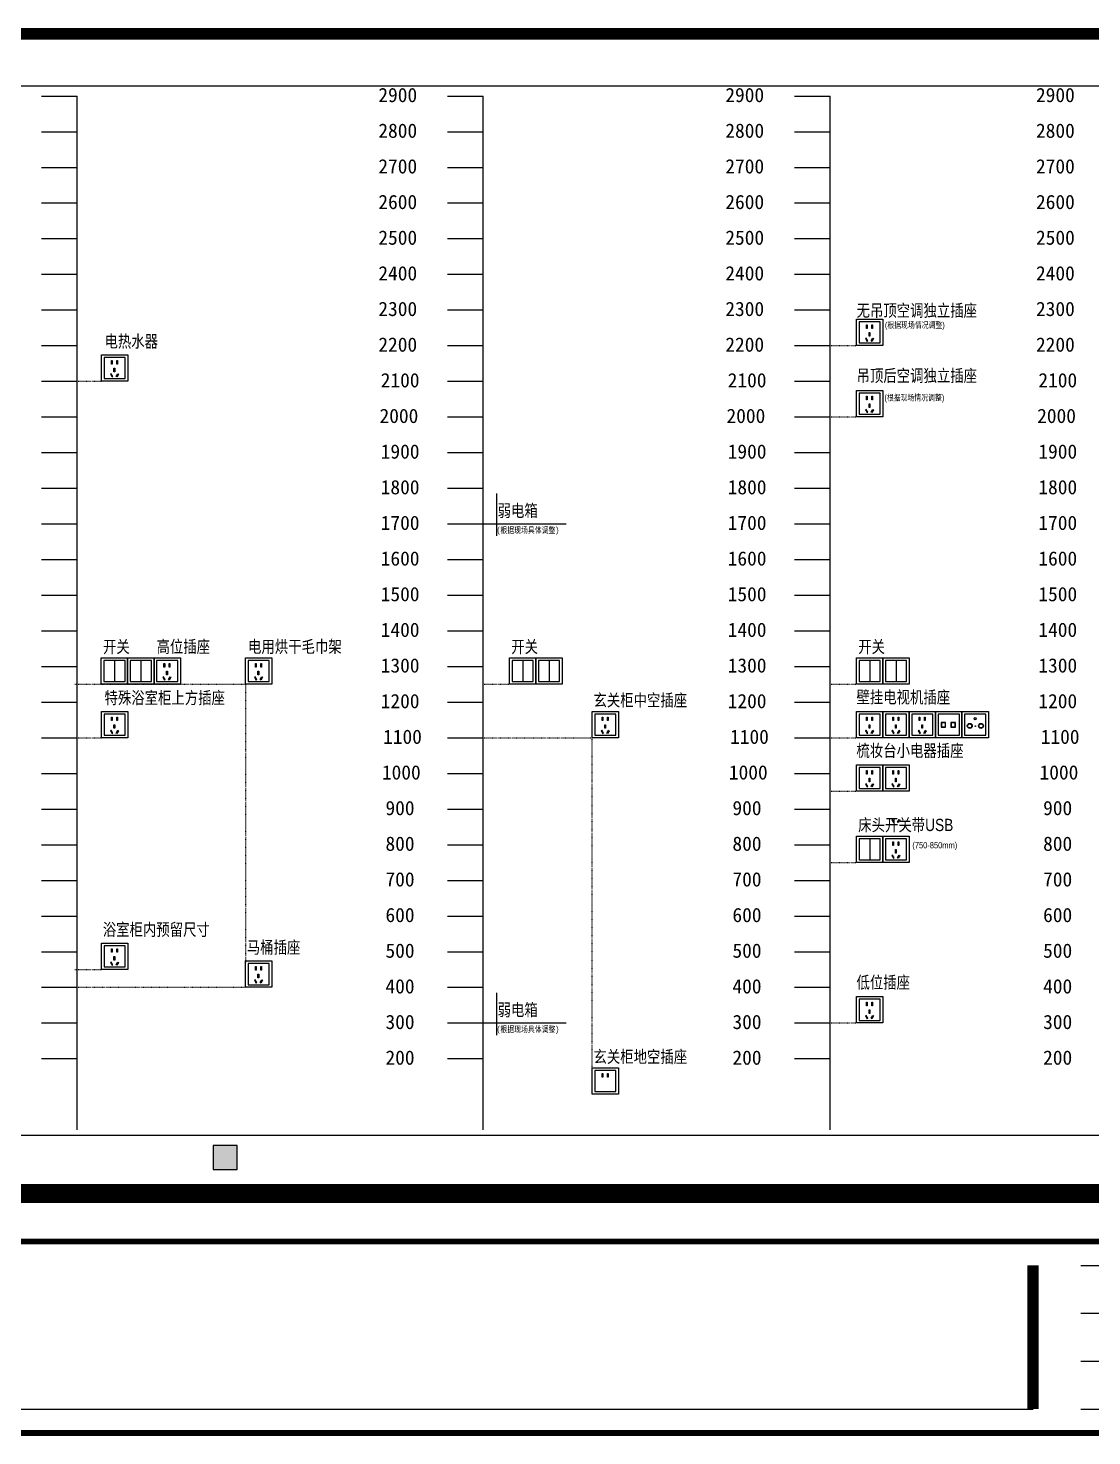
# Model space of a CAD drawing. Header units: inches. Extents: x -50945 to 250244, y -404780 to 18493.
# Drawn here: x -44132 to -35731, y -290224 to -279108 of the extents above; entities that cross this region are included whole.
import ezdxf

# ---------------------------------------------------------------- set-up
doc = ezdxf.new("R2010")
doc.units = ezdxf.units.IN
doc.header["$MEASUREMENT"] = 0
doc.linetypes.add('ACAD_ISO03W100', pattern=[30, 12, -18])
doc.layers.add('15开关布置图-YJ', color=2, linetype='Continuous')
doc.layers.add('A图框', color=7, linetype='Continuous')
doc.styles.add('宋体', font='', dxfattribs={"width": 0.8})
doc.styles.get('宋体').set_extended_font_data('SimSun')

# ---------------------------------------------------------------- blocks, each defined once
blk = doc.blocks.new('gegeg')
at = {"layer": 'A图框'}
h = blk.add_hatch(color=256, dxfattribs=at)
h.dxf.hatch_style = 1
h.paths.add_polyline_path([(140844, -57733), (141019, -57733), (141019, -57558), (140844, -57558)])
for p, q in [((133887, -57482), (161887, -57482)), ((147184, -58433), (150684, -58433)), ((147184, -58783), (150684, -58783)), ((147184, -59133), (150684, -59133)), ((138761, -59483), (146834, -59483)), ((147184, -59483), (150684, -59483))]:
    blk.add_line(p, q, dxfattribs=at)
blk.add_lwpolyline([(141019, -57558), (140844, -57558), (140844, -57733), (141019, -57733)], close=True, dxfattribs=at)
for points, const_width in [([(161887, -57908), (133887, -57908)], 140), ([(146834, -58433), (146834, -59483)], 84)]:
    blk.add_lwpolyline(points, dxfattribs=dict(at, const_width=const_width))
at = {"layer": 'A图框', "const_width": 42}
blk.add_lwpolyline([(133537, -58258), (162237, -58258), (162237, -59658), (133537, -59658)], close=True, dxfattribs=at)

msp = doc.modelspace()

# ---------------------------------------------------------------- linework, layer by layer
at = {"color": 253}
for p, q in [((-47863.45, -279564.78), (-21428.91, -279564.78)), ((-44026.39, -279644.13), (-43744.86, -279644.13)), ((-43744.86, -287808.55), (-43744.86, -279644.13)), ((-43744.86, -287808.55), (-43744.86, -279644.13)), ((-40819.65, -279644.13), (-40538.12, -279644.13)), ((-40538.12, -287808.55), (-40538.12, -279644.13)), ((-40538.12, -287808.55), (-40538.12, -279644.13)), ((-38079.51, -279644.13), (-37797.98, -279644.13)), ((-37797.98, -287808.55), (-37797.98, -279644.13)), ((-37797.98, -287808.55), (-37797.98, -279644.13)), ((-44026.39, -279925.66), (-43744.86, -279925.66)), ((-40819.65, -279925.66), (-40538.12, -279925.66)), ((-38079.51, -279925.66), (-37797.98, -279925.66)), ((-44026.39, -280207.19), (-43744.86, -280207.19)), ((-40819.65, -280207.19), (-40538.12, -280207.19)), ((-38079.51, -280207.19), (-37797.98, -280207.19)), ((-44026.39, -280488.72), (-43744.86, -280488.72)), ((-40819.65, -280488.72), (-40538.12, -280488.72)), ((-38079.51, -280488.72), (-37797.98, -280488.72)), ((-44026.39, -280770.25), (-43744.86, -280770.25)), ((-40819.65, -280770.25), (-40538.12, -280770.25)), ((-38079.51, -280770.25), (-37797.98, -280770.25)), ((-44026.39, -281051.79), (-43744.86, -281051.79)), ((-40819.65, -281051.79), (-40538.12, -281051.79)), ((-38079.51, -281051.79), (-37797.98, -281051.79)), ((-44026.39, -281333.32), (-43744.86, -281333.32)), ((-40819.65, -281333.32), (-40538.12, -281333.32)), ((-38079.51, -281333.32), (-37797.98, -281333.32)), ((-44026.39, -281614.85), (-43744.86, -281614.85)), ((-40819.65, -281614.85), (-40538.12, -281614.85)), ((-38079.51, -281614.85), (-37797.98, -281614.85)), ((-44026.39, -281896.38), (-43744.86, -281896.38)), ((-40819.65, -281896.38), (-40538.12, -281896.38)), ((-38079.51, -281896.38), (-37797.98, -281896.38)), ((-44026.39, -282177.91), (-43744.86, -282177.91)), ((-40819.65, -282177.91), (-40538.12, -282177.91)), ((-38079.51, -282177.91), (-37797.98, -282177.91)), ((-44026.39, -282459.44), (-43744.86, -282459.44)), ((-40819.65, -282459.44), (-40538.12, -282459.44)), ((-38079.51, -282459.44), (-37797.98, -282459.44)), ((-44026.39, -282740.98), (-43744.86, -282740.98)), ((-43885.63, -282740.98), (-43744.86, -282740.98)), ((-40819.65, -282740.98), (-40538.12, -282740.98)), ((-40678.88, -282740.98), (-40538.12, -282740.98)), ((-40433.62, -282783.34), (-40433.62, -283117.84)), ((-38079.51, -282740.98), (-37797.98, -282740.98)), ((-37938.74, -282740.98), (-37797.98, -282740.98)), ((-44026.39, -283022.51), (-43744.86, -283022.51)), ((-40819.65, -283022.51), (-40538.12, -283022.51)), ((-40538.12, -283022.51), (-39882.31, -283022.51)), ((-38079.51, -283022.51), (-37797.98, -283022.51)), ((-44026.39, -283304.04), (-43744.86, -283304.04)), ((-40819.65, -283304.04), (-40538.12, -283304.04)), ((-38079.51, -283304.04), (-37797.98, -283304.04)), ((-44026.39, -283585.57), (-43744.86, -283585.57)), ((-40819.65, -283585.57), (-40538.12, -283585.57)), ((-38079.51, -283585.57), (-37797.98, -283585.57)), ((-44026.39, -283867.1), (-43744.86, -283867.1)), ((-40819.65, -283867.1), (-40538.12, -283867.1)), ((-38079.51, -283867.1), (-37797.98, -283867.1)), ((-43450.09, -284102.02), (-43450.09, -284268.58)), ((-43241.88, -284102.02), (-43241.88, -284268.58)), ((-40225.81, -284102.02), (-40225.81, -284268.58)), ((-40017.6, -284102.02), (-40017.6, -284268.58)), ((-37485.67, -284102.02), (-37485.67, -284268.58)), ((-37277.46, -284102.02), (-37277.46, -284268.58)), ((-44026.39, -284148.64), (-43744.86, -284148.64)), ((-40819.65, -284148.64), (-40538.12, -284148.64)), ((-38079.51, -284148.64), (-37797.98, -284148.64)), ((-44026.39, -284430.17), (-43744.86, -284430.17)), ((-40819.65, -284430.17), (-40538.12, -284430.17)), ((-38079.51, -284430.17), (-37797.98, -284430.17)), ((-44026.39, -284711.7), (-43744.86, -284711.7)), ((-40819.65, -284711.7), (-40538.12, -284711.7)), ((-38079.51, -284711.7), (-37797.98, -284711.7)), ((-44026.39, -284993.23), (-43744.86, -284993.23)), ((-40819.65, -284993.23), (-40538.12, -284993.23)), ((-38079.51, -284993.23), (-37797.98, -284993.23)), ((-44026.39, -285274.76), (-43744.86, -285274.76)), ((-40819.65, -285274.76), (-40538.12, -285274.76)), ((-38079.51, -285274.76), (-37797.98, -285274.76)), ((-44026.39, -285556.29), (-43744.86, -285556.29)), ((-40819.65, -285556.29), (-40538.12, -285556.29)), ((-38079.51, -285556.29), (-37797.98, -285556.29)), ((-37485.67, -285509.68), (-37485.67, -285676.24)), ((-44026.39, -285837.83), (-43744.86, -285837.83)), ((-40819.65, -285837.83), (-40538.12, -285837.83)), ((-38079.51, -285837.83), (-37797.98, -285837.83)), ((-44026.39, -286119.36), (-43744.86, -286119.36)), ((-40819.65, -286119.36), (-40538.12, -286119.36)), ((-38079.51, -286119.36), (-37797.98, -286119.36)), ((-44026.39, -286400.89), (-43744.86, -286400.89)), ((-40819.65, -286400.89), (-40538.12, -286400.89)), ((-38079.51, -286400.89), (-37797.98, -286400.89)), ((-44026.39, -286682.42), (-43744.86, -286682.42)), ((-40819.65, -286682.42), (-40538.12, -286682.42)), ((-38079.51, -286682.42), (-37797.98, -286682.42)), ((-40433.62, -286724.79), (-40433.62, -287059.28)), ((-44026.39, -286963.95), (-43744.86, -286963.95)), ((-40819.65, -286963.95), (-40538.12, -286963.95)), ((-40538.12, -286963.95), (-39882.31, -286963.95)), ((-38079.51, -286963.95), (-37797.98, -286963.95)), ((-44026.39, -287245.49), (-43744.86, -287245.49)), ((-40819.65, -287245.49), (-40538.12, -287245.49)), ((-38079.51, -287245.49), (-37797.98, -287245.49))]:
    msp.add_line(p, q, dxfattribs=at)
at = {"color": 253, "linetype": 'ACAD_ISO03W100', "ltscale": 0.3}
for p, q in [((-37797.98, -281614.85), (-37589.77, -281614.85)), ((-43762.4, -281896.38), (-43552.59, -281896.38)), ((-37797.98, -282177.91), (-37589.77, -282177.91)), ((-43762.4, -284289.4), (-42415.2, -284289.4)), ((-42415.2, -284289.4), (-42415.2, -286495.04)), ((-40538.12, -284289.4), (-40329.91, -284289.4)), ((-37797.98, -284289.4), (-37589.77, -284289.4)), ((-43762.4, -284711.7), (-43552.59, -284711.7)), ((-40538.12, -284711.7), (-39677.06, -284711.7)), ((-39677.06, -287318.81), (-39677.06, -284711.7)), ((-37797.98, -284711.7), (-37589.77, -284711.7)), ((-37797.98, -285134), (-37589.77, -285134)), ((-37797.98, -285697.06), (-37589.77, -285697.06)), ((-43762.4, -286541.66), (-43552.59, -286541.66)), ((-43762.4, -286682.42), (-42415.2, -286682.42)), ((-37797.98, -286963.95), (-37589.77, -286963.95))]:
    msp.add_line(p, q, dxfattribs=at)
at = {"color": 253, "const_width": 90.79}
msp.add_lwpolyline([(-48675.27, -279153.45), (-21428.91, -279153.45)], dxfattribs=at)
at = {"color": 253}
for points in [[(-37589.77, -281406.64), (-37381.57, -281406.64), (-37381.57, -281614.85), (-37589.77, -281614.85)], [(-37402.39, -281427.46), (-37568.95, -281427.46), (-37568.95, -281594.03), (-37402.39, -281594.03)], [(-37511.27, -281451.58), (-37505.54, -281451.58), (-37505.54, -281479.08), (-37511.27, -281479.08)], [(-37469.77, -281451.58), (-37464.04, -281451.58), (-37464.04, -281479.08), (-37469.77, -281479.08)], [(-37513.55, -281555.9), (-37519.12, -281559.13), (-37506.4, -281581.16), (-37500.83, -281577.94)], [(-37491.23, -281512.04), (-37484.08, -281512.04), (-37484.08, -281540.22), (-37491.23, -281540.22)], [(-37461.76, -281555.9), (-37456.18, -281559.13), (-37468.9, -281581.16), (-37474.48, -281577.94)], [(-43552.59, -281688.18), (-43344.39, -281688.18), (-43344.39, -281896.38), (-43552.59, -281896.38)], [(-43365.21, -281709), (-43531.77, -281709), (-43531.77, -281875.56), (-43365.21, -281875.56)], [(-43474.09, -281733.11), (-43468.37, -281733.11), (-43468.37, -281760.61), (-43474.09, -281760.61)], [(-43454.06, -281793.57), (-43446.9, -281793.57), (-43446.9, -281821.75), (-43454.06, -281821.75)], [(-43432.59, -281733.11), (-43426.86, -281733.11), (-43426.86, -281760.61), (-43432.59, -281760.61)], [(-43476.37, -281837.44), (-43481.95, -281840.66), (-43469.23, -281862.69), (-43463.65, -281859.47)], [(-43424.59, -281837.44), (-43419.01, -281840.66), (-43431.73, -281862.69), (-43437.31, -281859.47)], [(-37589.77, -281969.71), (-37381.57, -281969.71), (-37381.57, -282177.91), (-37589.77, -282177.91)], [(-37402.39, -281990.53), (-37568.95, -281990.53), (-37568.95, -282157.09), (-37402.39, -282157.09)], [(-37511.27, -282014.64), (-37505.54, -282014.64), (-37505.54, -282042.14), (-37511.27, -282042.14)], [(-37469.77, -282014.64), (-37464.04, -282014.64), (-37464.04, -282042.14), (-37469.77, -282042.14)], [(-37513.55, -282118.97), (-37519.12, -282122.19), (-37506.4, -282144.22), (-37500.83, -282141)], [(-37491.23, -282075.1), (-37484.08, -282075.1), (-37484.08, -282103.28), (-37491.23, -282103.28)], [(-37461.76, -282118.97), (-37456.18, -282122.19), (-37468.9, -282144.22), (-37474.48, -282141)], [(-43554.19, -284081.2), (-43345.99, -284081.2), (-43345.99, -284289.4), (-43554.19, -284289.4)], [(-43366.81, -284102.02), (-43533.37, -284102.02), (-43533.37, -284268.58), (-43366.81, -284268.58)], [(-43345.99, -284081.2), (-43137.78, -284081.2), (-43137.78, -284289.4), (-43345.99, -284289.4)], [(-43158.6, -284102.02), (-43325.17, -284102.02), (-43325.17, -284268.58), (-43158.6, -284268.58)], [(-43137.78, -284081.2), (-42929.58, -284081.2), (-42929.58, -284289.4), (-43137.78, -284289.4)], [(-42950.4, -284102.02), (-43116.96, -284102.02), (-43116.96, -284268.58), (-42950.4, -284268.58)], [(-43059.28, -284126.13), (-43053.55, -284126.13), (-43053.55, -284153.63), (-43059.28, -284153.63)], [(-43017.78, -284126.13), (-43012.05, -284126.13), (-43012.05, -284153.63), (-43017.78, -284153.63)], [(-42415.2, -284081.2), (-42207, -284081.2), (-42207, -284289.4), (-42415.2, -284289.4)], [(-42227.82, -284102.02), (-42394.38, -284102.02), (-42394.38, -284268.58), (-42227.82, -284268.58)], [(-42336.7, -284126.13), (-42330.97, -284126.13), (-42330.97, -284153.63), (-42336.7, -284153.63)], [(-42295.2, -284126.13), (-42289.47, -284126.13), (-42289.47, -284153.63), (-42295.2, -284153.63)], [(-40329.91, -284081.2), (-40121.71, -284081.2), (-40121.71, -284289.4), (-40329.91, -284289.4)], [(-40142.53, -284102.02), (-40309.09, -284102.02), (-40309.09, -284268.58), (-40142.53, -284268.58)], [(-40121.71, -284081.2), (-39913.5, -284081.2), (-39913.5, -284289.4), (-40121.71, -284289.4)], [(-39934.32, -284102.02), (-40100.88, -284102.02), (-40100.88, -284268.58), (-39934.32, -284268.58)], [(-37589.77, -284081.2), (-37381.57, -284081.2), (-37381.57, -284289.4), (-37589.77, -284289.4)], [(-37402.39, -284102.02), (-37568.95, -284102.02), (-37568.95, -284268.58), (-37402.39, -284268.58)], [(-37381.57, -284081.2), (-37173.36, -284081.2), (-37173.36, -284289.4), (-37381.57, -284289.4)], [(-37194.18, -284102.02), (-37360.75, -284102.02), (-37360.75, -284268.58), (-37194.18, -284268.58)], [(-43061.56, -284230.46), (-43067.13, -284233.68), (-43054.41, -284255.71), (-43048.84, -284252.49)], [(-43039.24, -284186.59), (-43032.09, -284186.59), (-43032.09, -284214.77), (-43039.24, -284214.77)], [(-43009.77, -284230.46), (-43004.19, -284233.68), (-43016.91, -284255.71), (-43022.49, -284252.49)], [(-42338.98, -284230.46), (-42344.55, -284233.68), (-42331.83, -284255.71), (-42326.26, -284252.49)], [(-42316.66, -284186.59), (-42309.51, -284186.59), (-42309.51, -284214.77), (-42316.66, -284214.77)], [(-42287.19, -284230.46), (-42281.61, -284233.68), (-42294.33, -284255.71), (-42299.91, -284252.49)], [(-43552.59, -284503.49), (-43344.39, -284503.49), (-43344.39, -284711.7), (-43552.59, -284711.7)], [(-43365.21, -284524.31), (-43531.77, -284524.31), (-43531.77, -284690.88), (-43365.21, -284690.88)], [(-43474.09, -284548.43), (-43468.37, -284548.43), (-43468.37, -284575.93), (-43474.09, -284575.93)], [(-43432.59, -284548.43), (-43426.86, -284548.43), (-43426.86, -284575.93), (-43432.59, -284575.93)], [(-39677.06, -284503.49), (-39468.85, -284503.49), (-39468.85, -284711.7), (-39677.06, -284711.7)], [(-39489.67, -284524.31), (-39656.24, -284524.31), (-39656.24, -284690.88), (-39489.67, -284690.88)], [(-39598.55, -284548.43), (-39592.83, -284548.43), (-39592.83, -284575.93), (-39598.55, -284575.93)], [(-39557.05, -284548.43), (-39551.33, -284548.43), (-39551.33, -284575.93), (-39557.05, -284575.93)], [(-37589.77, -284503.49), (-37381.57, -284503.49), (-37381.57, -284711.7), (-37589.77, -284711.7)], [(-37402.39, -284524.31), (-37568.95, -284524.31), (-37568.95, -284690.88), (-37402.39, -284690.88)], [(-37511.27, -284548.43), (-37505.54, -284548.43), (-37505.54, -284575.93), (-37511.27, -284575.93)], [(-37469.77, -284548.43), (-37464.04, -284548.43), (-37464.04, -284575.93), (-37469.77, -284575.93)], [(-37381.57, -284503.49), (-37173.36, -284503.49), (-37173.36, -284711.7), (-37381.57, -284711.7)], [(-37194.18, -284524.31), (-37360.75, -284524.31), (-37360.75, -284690.88), (-37194.18, -284690.88)], [(-37303.06, -284548.43), (-37297.34, -284548.43), (-37297.34, -284575.93), (-37303.06, -284575.93)], [(-37261.56, -284548.43), (-37255.84, -284548.43), (-37255.84, -284575.93), (-37261.56, -284575.93)], [(-37173.36, -284503.49), (-36965.15, -284503.49), (-36965.15, -284711.7), (-37173.36, -284711.7)], [(-36985.98, -284524.31), (-37152.54, -284524.31), (-37152.54, -284690.88), (-36985.98, -284690.88)], [(-37094.86, -284548.43), (-37089.13, -284548.43), (-37089.13, -284575.93), (-37094.86, -284575.93)], [(-37053.36, -284548.43), (-37047.63, -284548.43), (-37047.63, -284575.93), (-37053.36, -284575.93)], [(-36965.16, -284503.49), (-36756.95, -284503.49), (-36756.95, -284711.7), (-36965.16, -284711.7)], [(-36777.77, -284524.31), (-36944.33, -284524.31), (-36944.33, -284690.88), (-36777.77, -284690.88)], [(-36756.95, -284503.49), (-36548.74, -284503.49), (-36548.74, -284711.7), (-36756.95, -284711.7)], [(-36569.56, -284524.31), (-36736.13, -284524.31), (-36736.13, -284690.88), (-36569.56, -284690.88)], [(-43476.37, -284652.75), (-43481.95, -284655.98), (-43469.23, -284678.01), (-43463.65, -284674.79)], [(-43454.06, -284608.89), (-43446.9, -284608.89), (-43446.9, -284637.07), (-43454.06, -284637.07)], [(-43424.59, -284652.75), (-43419.01, -284655.98), (-43431.73, -284678.01), (-43437.31, -284674.79)], [(-39600.83, -284652.75), (-39606.41, -284655.98), (-39593.69, -284678.01), (-39588.11, -284674.79)], [(-39578.52, -284608.89), (-39571.36, -284608.89), (-39571.36, -284637.07), (-39578.52, -284637.07)], [(-39549.05, -284652.75), (-39543.47, -284655.98), (-39556.19, -284678.01), (-39561.77, -284674.79)], [(-37513.55, -284652.75), (-37519.12, -284655.98), (-37506.4, -284678.01), (-37500.83, -284674.79)], [(-37491.23, -284608.89), (-37484.08, -284608.89), (-37484.08, -284637.07), (-37491.23, -284637.07)], [(-37461.76, -284652.75), (-37456.18, -284655.98), (-37468.9, -284678.01), (-37474.48, -284674.79)], [(-37305.34, -284652.75), (-37310.92, -284655.98), (-37298.2, -284678.01), (-37292.62, -284674.79)], [(-37283.03, -284608.89), (-37275.87, -284608.89), (-37275.87, -284637.07), (-37283.03, -284637.07)], [(-37253.56, -284652.75), (-37247.98, -284655.98), (-37260.7, -284678.01), (-37266.28, -284674.79)], [(-37097.13, -284652.75), (-37102.71, -284655.98), (-37089.99, -284678.01), (-37084.41, -284674.79)], [(-37074.82, -284608.89), (-37067.66, -284608.89), (-37067.66, -284637.07), (-37074.82, -284637.07)], [(-37045.35, -284652.75), (-37039.77, -284655.98), (-37052.49, -284678.01), (-37058.07, -284674.79)], [(-36885.94, -284591.59), (-36921.88, -284591.59), (-36921.88, -284628.16), (-36885.94, -284628.16)], [(-36887.88, -284593.53), (-36919.95, -284593.53), (-36919.95, -284626.22), (-36887.88, -284626.22)], [(-36808.47, -284591.59), (-36844.41, -284591.59), (-36844.41, -284628.16), (-36808.47, -284628.16)], [(-36810.41, -284593.53), (-36842.47, -284593.53), (-36842.47, -284626.22), (-36810.41, -284626.22)], [(-37589.77, -284925.79), (-37381.57, -284925.79), (-37381.57, -285134), (-37589.77, -285134)], [(-37402.39, -284946.61), (-37568.95, -284946.61), (-37568.95, -285113.18), (-37402.39, -285113.18)], [(-37511.27, -284970.72), (-37505.54, -284970.72), (-37505.54, -284998.22), (-37511.27, -284998.22)], [(-37469.77, -284970.72), (-37464.04, -284970.72), (-37464.04, -284998.22), (-37469.77, -284998.22)], [(-37381.57, -284925.79), (-37173.36, -284925.79), (-37173.36, -285134), (-37381.57, -285134)], [(-37194.18, -284946.61), (-37360.75, -284946.61), (-37360.75, -285113.18), (-37194.18, -285113.18)], [(-37303.06, -284970.72), (-37297.34, -284970.72), (-37297.34, -284998.22), (-37303.06, -284998.22)], [(-37261.56, -284970.72), (-37255.84, -284970.72), (-37255.84, -284998.22), (-37261.56, -284998.22)], [(-37513.55, -285075.05), (-37519.12, -285078.27), (-37506.4, -285100.3), (-37500.83, -285097.08)], [(-37491.23, -285031.18), (-37484.08, -285031.18), (-37484.08, -285059.37), (-37491.23, -285059.37)], [(-37461.76, -285075.05), (-37456.18, -285078.27), (-37468.9, -285100.3), (-37474.48, -285097.08)], [(-37305.34, -285075.05), (-37310.92, -285078.27), (-37298.2, -285100.3), (-37292.62, -285097.08)], [(-37283.03, -285031.18), (-37275.87, -285031.18), (-37275.87, -285059.37), (-37283.03, -285059.37)], [(-37253.56, -285075.05), (-37247.98, -285078.27), (-37260.7, -285100.3), (-37266.28, -285097.08)], [(-37305.34, -285356.58), (-37310.92, -285359.8), (-37298.2, -285381.84), (-37292.62, -285378.62)], [(-37253.56, -285356.58), (-37247.98, -285359.8), (-37260.7, -285381.84), (-37266.28, -285378.62)], [(-37589.77, -285488.85), (-37381.57, -285488.85), (-37381.57, -285697.06), (-37589.77, -285697.06)], [(-37402.39, -285509.68), (-37568.95, -285509.68), (-37568.95, -285676.24), (-37402.39, -285676.24)], [(-37381.57, -285488.86), (-37173.36, -285488.86), (-37173.36, -285697.06), (-37381.57, -285697.06)], [(-37194.18, -285509.68), (-37360.75, -285509.68), (-37360.75, -285676.24), (-37194.18, -285676.24)], [(-37303.06, -285533.79), (-37297.34, -285533.79), (-37297.34, -285561.29), (-37303.06, -285561.29)], [(-37261.56, -285533.79), (-37255.84, -285533.79), (-37255.84, -285561.29), (-37261.56, -285561.29)], [(-37305.34, -285638.12), (-37310.92, -285641.34), (-37298.2, -285663.37), (-37292.62, -285660.15)], [(-37283.03, -285594.25), (-37275.87, -285594.25), (-37275.87, -285622.43), (-37283.03, -285622.43)], [(-37253.56, -285638.12), (-37247.98, -285641.34), (-37260.7, -285663.37), (-37266.28, -285660.15)], [(-43552.59, -286333.45), (-43344.39, -286333.45), (-43344.39, -286541.66), (-43552.59, -286541.66)], [(-43365.21, -286354.27), (-43531.77, -286354.27), (-43531.77, -286520.84), (-43365.21, -286520.84)], [(-43474.09, -286378.38), (-43468.37, -286378.38), (-43468.37, -286405.88), (-43474.09, -286405.88)], [(-43454.06, -286438.84), (-43446.9, -286438.84), (-43446.9, -286467.02), (-43454.06, -286467.02)], [(-43432.59, -286378.38), (-43426.86, -286378.38), (-43426.86, -286405.88), (-43432.59, -286405.88)], [(-43476.37, -286482.71), (-43481.95, -286485.93), (-43469.23, -286507.96), (-43463.65, -286504.74)], [(-43424.59, -286482.71), (-43419.01, -286485.93), (-43431.73, -286507.96), (-43437.31, -286504.74)], [(-42415.2, -286474.22), (-42207, -286474.22), (-42207, -286682.42), (-42415.2, -286682.42)], [(-42227.82, -286495.04), (-42394.38, -286495.04), (-42394.38, -286661.6), (-42227.82, -286661.6)], [(-42336.7, -286519.15), (-42330.97, -286519.15), (-42330.97, -286546.65), (-42336.7, -286546.65)], [(-42295.2, -286519.15), (-42289.47, -286519.15), (-42289.47, -286546.65), (-42295.2, -286546.65)], [(-42338.98, -286623.48), (-42344.55, -286626.7), (-42331.83, -286648.73), (-42326.26, -286645.51)], [(-42316.66, -286579.61), (-42309.51, -286579.61), (-42309.51, -286607.79), (-42316.66, -286607.79)], [(-42287.19, -286623.48), (-42281.61, -286626.7), (-42294.33, -286648.73), (-42299.91, -286645.51)], [(-37589.77, -286755.75), (-37381.57, -286755.75), (-37381.57, -286963.95), (-37589.77, -286963.95)], [(-37402.39, -286776.57), (-37568.95, -286776.57), (-37568.95, -286943.13), (-37402.39, -286943.13)], [(-37513.55, -286905.01), (-37519.12, -286908.23), (-37506.4, -286930.26), (-37500.83, -286927.04)], [(-37511.27, -286800.68), (-37505.54, -286800.68), (-37505.54, -286828.18), (-37511.27, -286828.18)], [(-37491.23, -286861.14), (-37484.08, -286861.14), (-37484.08, -286889.32), (-37491.23, -286889.32)], [(-37461.76, -286905.01), (-37456.18, -286908.23), (-37468.9, -286930.26), (-37474.48, -286927.04)], [(-37469.77, -286800.68), (-37464.04, -286800.68), (-37464.04, -286828.18), (-37469.77, -286828.18)], [(-39677.06, -287318.81), (-39468.85, -287318.81), (-39468.85, -287527.02), (-39677.06, -287527.02)], [(-39489.67, -287339.63), (-39656.24, -287339.63), (-39656.24, -287506.2), (-39489.67, -287506.2)], [(-39598.55, -287363.75), (-39592.83, -287363.75), (-39592.83, -287391.24), (-39598.55, -287391.24)], [(-39557.05, -287363.75), (-39551.33, -287363.75), (-39551.33, -287391.24), (-39557.05, -287391.24)]]:
    msp.add_lwpolyline(points, close=True, dxfattribs=at)
for centre, radius in [((-36652.85, -284560.44), 8.64), ((-36652.85, -284560.44), 8.13), ((-36695.56, -284617.94), 19.54), ((-36695.56, -284617.94), 16.22), ((-36651.76, -284619.92), 2.3), ((-36607.13, -284617.94), 19.54), ((-36607.13, -284617.94), 16.22)]:
    msp.add_circle(centre, radius, dxfattribs=at)

# ---------------------------------------------------------------- block references
at = {"layer": '15开关布置图-YJ', "color": 2, "xscale": 1.080800679813191, "yscale": 1.080800679813191, "zscale": 1.080800679813191}
msp.add_blockref('gegeg', (-194893.82, -225723.5), dxfattribs=at)

# ---------------------------------------------------------------- texts
at = {"color": 253, "style": '宋体'}
for s, p in [('2900', (-41366.05, -279692.29)), ('2900', (-38625.91, -279692.29)), ('2900', (-36172.46, -279692.29)), ('2800', (-41366.05, -279973.82)), ('2800', (-38625.91, -279973.82)), ('2800', (-36172.46, -279973.82)), ('2700', (-41366.05, -280255.35)), ('2700', (-38625.91, -280255.35)), ('2700', (-36172.46, -280255.35)), ('2600', (-41366.05, -280536.88)), ('2600', (-38625.91, -280536.88)), ('2600', (-36172.46, -280536.88)), ('2500', (-41366.05, -280818.41)), ('2500', (-38625.91, -280818.41)), ('2500', (-36172.46, -280818.41)), ('2400', (-41366.05, -281099.95)), ('2400', (-38625.91, -281099.95)), ('2400', (-36172.46, -281099.95)), ('2300', (-41366.05, -281381.48)), ('2300', (-38625.91, -281381.48)), ('2300', (-36172.46, -281381.48)), ('2200', (-41366.05, -281663.01)), ('2200', (-38625.91, -281663.01)), ('2200', (-36172.46, -281663.01)), ('2100', (-41347.28, -281944.54)), ('2100', (-38607.14, -281944.54)), ('2100', (-36153.7, -281944.54)), ('2000', (-41356.67, -282226.07)), ('2000', (-38616.53, -282226.07)), ('2000', (-36163.08, -282226.07)), ('1900', (-41347.28, -282507.6)), ('1900', (-38607.14, -282507.6)), ('1900', (-36153.7, -282507.6)), ('1800', (-41347.28, -282789.14)), ('1800', (-38607.14, -282789.14)), ('1800', (-36153.7, -282789.14)), ('1700', (-41347.28, -283070.67)), ('1700', (-38607.14, -283070.67)), ('1700', (-36153.7, -283070.67)), ('1600', (-41347.28, -283352.2)), ('1600', (-38607.14, -283352.2)), ('1600', (-36153.7, -283352.2)), ('1500', (-41347.28, -283633.73)), ('1500', (-38607.14, -283633.73)), ('1500', (-36153.7, -283633.73)), ('1400', (-41347.28, -283915.26)), ('1400', (-38607.14, -283915.26)), ('1400', (-36153.7, -283915.26)), ('1300', (-41347.28, -284196.8)), ('1300', (-38607.14, -284196.8)), ('1300', (-36153.7, -284196.8)), ('1200', (-41347.28, -284478.33)), ('1200', (-38607.14, -284478.33)), ('1200', (-36153.7, -284478.33)), ('1100', (-41328.52, -284759.86)), ('1100', (-38588.38, -284759.86)), ('1100', (-36134.93, -284759.86)), ('1000', (-41337.9, -285041.39)), ('1000', (-38597.76, -285041.39)), ('1000', (-36144.31, -285041.39)), ('900', (-41309.75, -285322.92)), ('900', (-38569.61, -285322.92)), ('900', (-36116.16, -285322.92)), ('800', (-41309.75, -285604.45)), ('800', (-38569.61, -285604.45)), ('800', (-36116.16, -285604.45)), ('700', (-41309.75, -285885.99)), ('700', (-38569.61, -285885.99)), ('700', (-36116.16, -285885.99)), ('600', (-41309.75, -286167.52)), ('600', (-38569.61, -286167.52)), ('600', (-36116.16, -286167.52)), ('500', (-41309.75, -286449.05)), ('500', (-38569.61, -286449.05)), ('500', (-36116.16, -286449.05)), ('400', (-41309.75, -286730.58)), ('400', (-38569.61, -286730.58)), ('400', (-36116.16, -286730.58)), ('300', (-41309.75, -287012.11)), ('300', (-38569.61, -287012.11)), ('300', (-36116.16, -287012.11)), ('200', (-41309.75, -287293.65)), ('200', (-38569.61, -287293.65)), ('200', (-36116.16, -287293.65))]:
    msp.add_text(s, height=112.613, dxfattribs=at).set_placement(p)
at = {"color": 253, "attachment_point": 1, "style": '宋体'}
for s, insert, char_height, width in [('{\\fArial Unicode MS|b0|i0|c134|p0;无吊顶空调独立插座}', (-37589.06, -281288.94), 96.8397, 2052.4545), ('{\\fArial Unicode MS|b0|i0|c134|p0;(根据现场情况调整)}', (-37365.92, -281428.13), 48.4199, 2052.4545), ('{\\fArial Unicode MS|b0|i0|c134|p0;电热水器}', (-43528.6, -281532.32), 96.8397, 2052.4545), ('{\\fArial Unicode MS|b0|i0|c134|p0;吊顶后空调独立插座}', (-37589.06, -281803.75), 96.8397, 2052.4545), ('{\\fArial Unicode MS|b0|i0|c134|p0;(根据现场情况调整)}', (-37369.49, -282001.4), 48.4199, 2052.4545), ('{\\fArial Unicode MS|b0|i0|c134|p0;弱电箱}', (-40424.27, -282870.1), 96.8397, 2052.4545), ('(根据现场具体调整)', (-40433.62, -283047.81), 48.42, 606.8998), ('{\\fArial Unicode MS|b0|i0|c134|p0;开关}', (-43540.65, -283944.1), 96.8397, 2052.4545), ('{\\fArial Unicode MS|b0|i0|c134|p0;高位插座}', (-43117.65, -283943.3), 96.8397, 2052.4545), ('{\\fArial Unicode MS|b0|i0|c134|p0;电用烘干毛巾架}', (-42395.07, -283943.3), 96.8397, 2052.4545), ('{\\fArial Unicode MS|b0|i0|c134|p0;开关}', (-40316.37, -283944.1), 96.8397, 2052.4545), ('{\\fArial Unicode MS|b0|i0|c134|p0;开关}', (-37576.23, -283944.1), 96.8397, 2052.4545), ('{\\fArial Unicode MS|b0|i0|c134|p0;特殊浴室柜上方插座}', (-43528.6, -284347.63), 96.8397, 2052.4545), ('{\\fArial Unicode MS|b0|i0|c134|p0;玄关柜中空插座}', (-39667.09, -284366.4), 96.8397, 2052.4545), ('{\\fArial Unicode MS|b0|i0|c134|p0;壁挂电视机插座}', (-37590.19, -284342.53), 96.8397, 2389.4001), ('{\\fArial Unicode MS|b0|i0|c134|p0;梳妆台小电器插座}', (-37590.19, -284764.83), 96.8397, 2389.4001), ('{\\fArial Unicode MS|b0|i0|c134|p0;床头开关带USB}', (-37576.23, -285351.76), 96.8397, 2052.4545), ('{\\fArial Unicode MS|b0|i0|c134|p0;(750-850mm)}', (-37149.05, -285535.92), 48.4199, 2052.4545), ('{\\fArial Unicode MS|b0|i0|c134|p0;浴室柜内预留尺寸}', (-43542.2, -286177.59), 96.8397, 2052.4545), ('{\\fArial Unicode MS|b0|i0|c134|p0;马桶插座}', (-42404.8, -286318.36), 96.8397, 2052.4545), ('{\\fArial Unicode MS|b0|i0|c134|p0;低位插座}', (-37590.19, -286594.78), 96.8397, 2389.4001), ('{\\fArial Unicode MS|b0|i0|c134|p0;弱电箱}', (-40424.27, -286811.55), 96.8397, 2052.4545), ('(根据现场具体调整)', (-40433.62, -286989.26), 48.42, 606.8998), ('{\\fArial Unicode MS|b0|i0|c134|p0;玄关柜地空插座}', (-39667.09, -287181.72), 96.8397, 2052.4545)]:
    msp.add_mtext(s, dxfattribs=dict(at, insert=insert, char_height=char_height, width=width))

doc.saveas('drawing.dxf')
